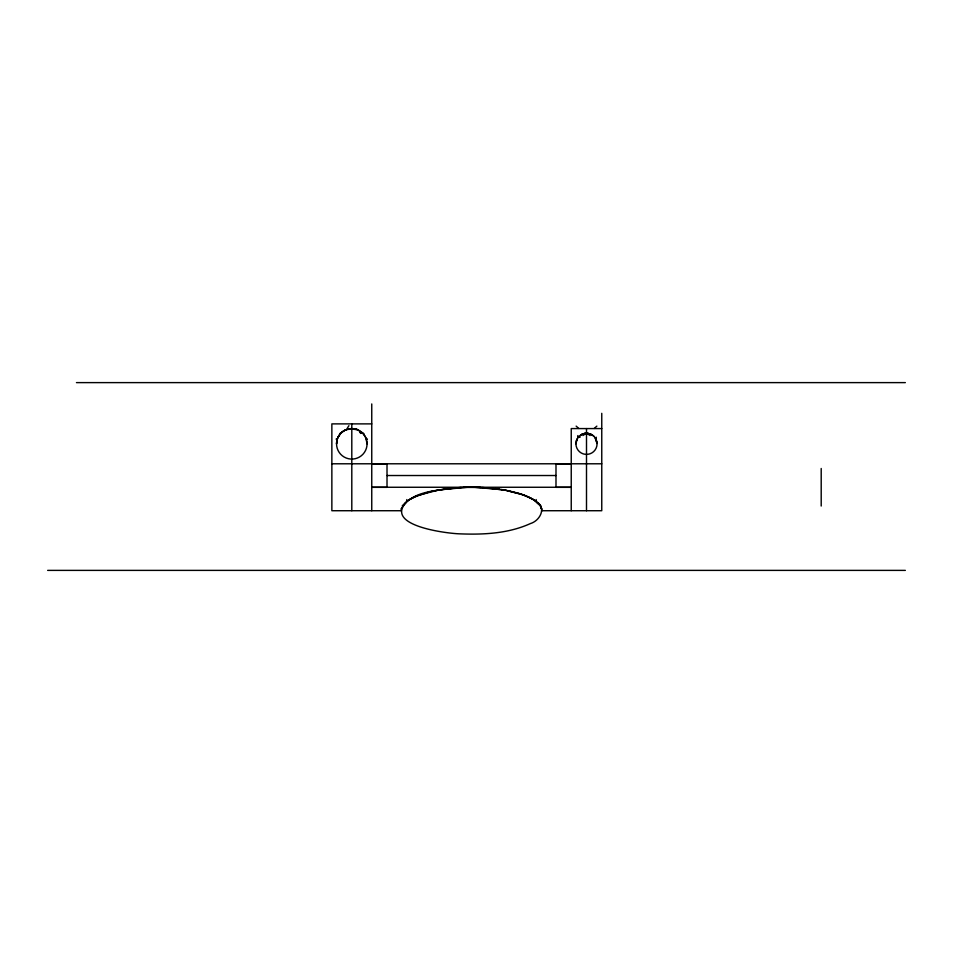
<?xml version="1.0" encoding="UTF-8"?>
<svg xmlns="http://www.w3.org/2000/svg" width="953" height="953" viewBox="0 0 953 953"><rect width="100%" height="100%" fill="white"/><g stroke="black" fill="none" stroke-linecap="round" stroke-linejoin="round"><path stroke-width="1.43" d="M355.779 429.112L349.775 428.719L344.104 430.661A15.26 15.26 0 0 0 344.176 457.047A15.26 15.26 0 0 0 367.06 443.836L365.892 437.987M336.552 443.812L337.219 439.357M401.094 510.641L401.142 509.772M575.934 443.812L577.161 438.904M336.552 443.681C336.528 437.522 340.662 431.626 346.451 429.553M536.503 501.707C546.855 508.009 539.767 520.814 530.428 523.566C508.104 533.716 482.837 534.836 458.691 533.799C445.42 533.215 381.784 525.365 407.801 500.718M401.392 508.545C412.053 490.187 438.856 490.497 457.643 487.71M576.327 440.989L576.815 439.619M338.005 437.32L340.459 433.627M402.511 506.019L403.048 505.233M577.983 437.582L578.876 436.522M403.75 504.34L406.454 501.743M341.186 432.876L344.104 430.661A15.26 15.26 0 0 1 367.06 443.836M407.384 501.016L409.254 499.753M408.813 500.039L410.576 498.955M580.687 435.021C584.677 432.269 590.491 432.853 593.886 436.283M409.564 499.563L418.26 495.369M410.803 498.824L414.317 497.037M581.223 434.687A10.566 10.566 0 0 1 597.066 443.836A10.566 10.566 0 0 1 581.223 452.985A10.566 10.566 0 0 1 581.223 434.687L584.534 433.46A5.182 2.394 0.3 0 1 588.049 433.448L592.337 435.033M414.865 496.775L429.279 491.939M418.832 495.143L439.166 489.878L467.28 487.293M430.816 491.569L432.352 491.212M432.352 491.212L446.326 488.806L461.157 487.507M458.453 487.662L462.038 487.471M462.288 487.459L464.194 487.376M463.611 487.4L473.808 487.269M464.576 487.364L465.719 487.328M466.112 487.328L482.98 487.567M469.567 487.269L471.08 487.257M76.454 382.618L905.35 382.618M371.753 423.882L331.858 423.882L331.858 510.725L401.094 510.725M601.76 428.576L571.24 428.576L571.24 510.725M331.858 463.789L601.76 463.789M371.753 463.873L387.013 463.873L387.013 487.34L371.753 487.34M571.24 463.873L555.992 463.873L555.992 487.34L571.24 487.34M387.013 475.523L555.992 475.523M371.753 487.257L571.24 487.257M541.912 510.725L601.76 510.725L601.76 413.328M47.65 570.382L905.35 570.382M472.259 487.257L474.654 487.281M476.893 487.328L474.939 487.281L503.839 489.878L522.435 494.524M477.274 487.328L478.43 487.364M478.799 487.376L479.943 487.424M480.324 487.436L481.086 487.471M482.54 487.543L505.257 490.128L523.59 494.929M483.362 487.591L484.553 487.662M485.363 487.71L486.173 487.769M486.983 487.829L492.653 488.341M492.653 488.341L493.463 488.424M495.107 488.615L499.789 489.234M501.349 489.473L506.031 490.271M507.58 490.569L518.301 493.189M519.051 493.416L530.428 497.883L535.61 501.016M523.114 494.762L528.129 496.775M524.162 495.143L533.942 499.872L540.482 506.019M357.149 429.553L362.426 432.876M528.689 497.037L533.358 499.515M534.478 500.23L539.207 504.292M363.141 433.627L365.607 437.32M594.958 437.498L597.054 443.479L595.839 438.904M539.815 505.042L540.339 505.793M540.458 505.983L541.602 508.545M541.852 509.772L541.912 510.641M821.2 468.483L821.2 506.031M586.5 428.576L586.5 510.725M371.753 403.941L371.753 510.725M351.8 423.882L351.8 510.725M576.148 426.122A67.353 6.242 37.1 0 1 578.769 428.457M587.679 434.008A22.753 3.574 23.1 0 1 590.121 435.533M578.066 436.736A21.359 5.051 -13 0 1 577.828 435.592M580.317 436.974A77.157 9.006 -31 0 1 578.245 437.415M594.231 428.457A67.353 6.242 -37.1 0 1 596.852 426.122M582.879 435.533A22.753 3.574 -23.1 0 1 585.321 434.008M596.316 437.248A39.061 6.385 22.1 0 1 595.994 437.939M347.368 428.1A120.936 9.125 -50.6 0 1 348.917 425.669M355.862 429.005A10.078 5.575 3.5 0 1 357.256 429.458M363.343 433.15A24.218 5.647 23 0 1 363.939 433.889M367.322 438.88A91.214 9.661 42.7 0 1 367.334 439.297M359.805 432.114A88.462 8.78 44.3 0 1 360.71 433.412M360.234 432.031A22.872 4.872 25.2 0 1 361.544 433.15M355.612 429.315A10.09 5.134 5.3 0 1 357.351 429.886M348.036 429.434A10.412 6.349 1.7 0 1 355.505 429.553M346.356 429.458A10.078 5.575 -3.5 0 1 347.75 429.005M339.673 433.889A24.218 5.647 -23 0 1 340.269 433.15M336.266 439.297A91.214 9.661 -42.7 0 1 336.278 438.88M540.47 505.316A14.045 1.418 40 0 1 540.589 505.686M537.301 502.779A14.045 1.036 43.1 0 1 538.028 503.577M402.416 505.686A14.045 1.418 -40 0 1 402.523 505.316M404.965 503.577A14.045 1.036 -43.1 0 1 405.704 502.779M402.011 508.306A20.597 3.288 -54.8 0 1 401.165 508.914M541.828 508.914A20.597 3.288 54.8 0 1 540.994 508.306M536.098 499.551A20.597 1.537 68.6 0 1 536.408 500.444M406.586 500.444A20.597 1.537 -68.6 0 1 406.907 499.551"/></g></svg>
